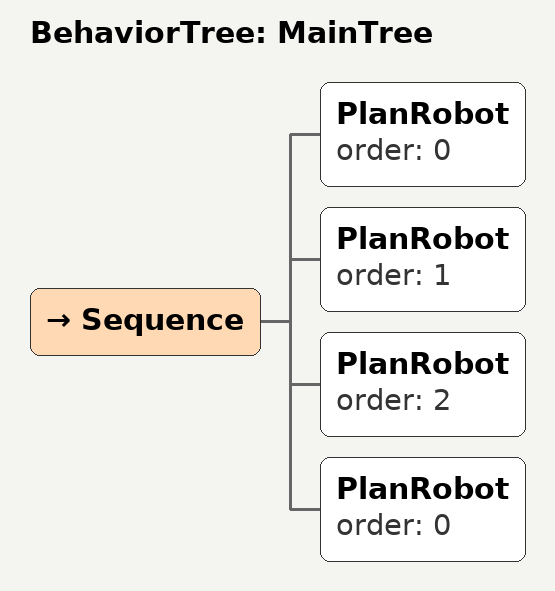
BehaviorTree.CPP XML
<root BTCPP_format="4" main_tree_to_execute="MainTree">
  <BehaviorTree ID="MainTree">
    <Sequence>
        <PlanRobot order="0"/>
        <PlanRobot order="1"/>
        <PlanRobot order="2"/>
        <PlanRobot order="0"/>
    </Sequence>
  </BehaviorTree>
</root>
